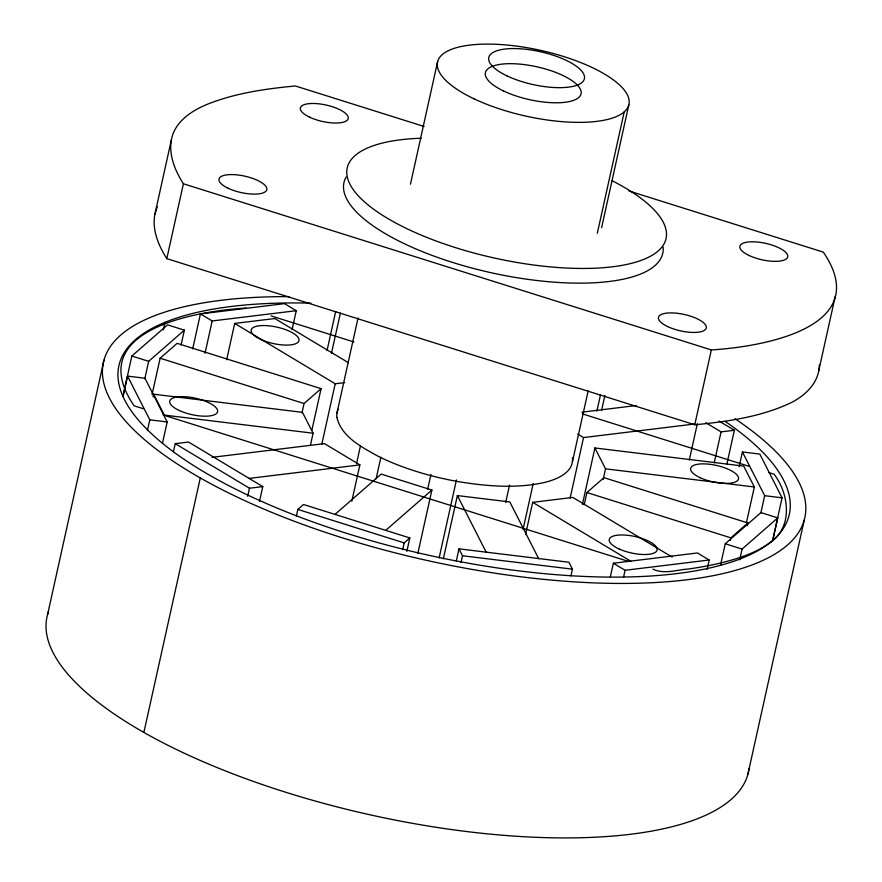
<?xml version="1.0" encoding="UTF-8"?>
<svg xmlns="http://www.w3.org/2000/svg" width="882" height="882" viewBox="0 0 882 882"><rect width="100%" height="100%" fill="white"/><g stroke="black" fill="none" stroke-linecap="round" stroke-linejoin="round"><path stroke-width="1.32" d="M819.323 364.828C819.323 383.968 802.973 397.859 786.634 404.739C757.682 417.407 725.952 421.75 694.751 424.782L166.808 258.624C158.573 245.681 151.991 230.191 154.813 214.569L171.406 139.72C174.934 120.955 192.838 109.93 209.299 103.492C236.773 92.886 266.21 88.729 295.371 85.973L424.077 126.479M171.406 139.72C168.583 155.342 175.165 170.843 183.401 183.776L711.344 349.933C762.125 346.869 874.9 327.685 823.325 252.131L628.954 190.964M47.551 614.688L103.966 360.209M122.907 396.393L131.848 356.03L167.547 324.852L184.371 330.155L181.086 344.95M123.072 396.283L127.548 376.107L144.946 378.224L167.194 421.96L162.42 443.481M166.808 258.624L183.401 183.776M144.791 378.819L148.672 361.322L184.371 330.155M163.313 329.923L164.989 322.316M152.068 394.541L160.127 358.224L177.15 343.352L321.092 388.642L311.842 430.339M153.071 396.911L153.666 394.221L302.471 412.346L313.088 433.216L310.409 445.322M147.415 430.603L149.797 419.843L127.548 376.107M192.684 348.897L200.435 313.915L284.511 303.64L296.264 310.696L292.085 329.526M173.445 451.738L175.242 443.668L188.539 442.036L262.781 486.61L259.495 501.406M205.021 353.252L212.187 320.96L296.264 310.696M143.876 732.424L200.291 477.945M226.663 359.746L234.711 323.429L274.831 318.534L348.445 362.723M247.688 496.301L249.474 488.231L262.781 486.61M301.975 412.941L304.058 403.526L321.092 388.642M327.046 350.507L335.689 311.489M331.456 353.384L340.408 313.022M296.352 516.157L297.84 509.421L303.485 504.493L409.821 537.954L406.834 551.404M321.787 444.285L335.204 383.758L344.564 382.623M336.946 413.151L358.048 317.994M410.461 184.173L437.659 61.453M356.537 463.59L360.407 446.105M351.83 501.197L359.878 464.891L324.455 443.624L212 457.35M376.118 478.75L380.881 457.24M402.677 549.618L404.165 542.893L409.821 537.954M427.671 489.179L430.956 474.384M417.881 553.257L431.893 490.05L381.156 474.086L334.895 514.493M439.137 557.909L456.435 479.907M443.359 558.78L457.372 495.574L509.829 501.957L538.715 558.736M456.303 560.963L458.982 548.847L568.912 562.242L572.429 569.166L570.941 575.891M461.01 562.495L462.499 555.77L458.982 548.847M505.673 502.597L509.553 485.111M523.081 529.277L533.213 483.545M525.529 534.602L532.684 502.332L572.804 497.426L672.128 557.06M597.312 233.256L624.224 111.871M601.59 227.732L628.789 105.013M572.396 461.97L588.151 390.935M570.125 498.087L583.542 437.571L694.641 423.999M596.882 411.144L600.455 394.993M601.634 410.24L604.909 395.445M582.396 504.46L594.909 447.979L743.724 466.104L754.342 486.974L746.591 521.935M584.237 504.647L586.916 492.542L603.949 477.669L747.881 522.971L747.286 525.661M603.145 479.599L605.526 468.838L594.909 447.979M610.377 576.685L613.354 563.234L697.43 552.959L709.172 560.015L707.088 569.43M623.607 577.004L625.106 570.279L709.172 560.015M694.751 424.782L711.344 349.933M689.305 459.985L697.353 423.669M714.211 462.83L721.068 431.882L734.375 430.262L726.922 463.899M739.138 466.765L742.423 451.97L759.81 454.087L782.069 497.812L772.522 540.875M720.473 565.296L725.247 543.775L760.946 512.596L777.759 517.888L772.698 540.765M730.252 540.534L730.847 537.844L747.881 522.971M739.689 559.827L742.071 549.067L777.759 517.888M760.791 513.192L764.672 495.695L742.423 451.97M818.683 371.035L835.276 296.187M747.881 774.319L804.296 519.851M154.813 214.569L157.283 206.675M385.632 530.457L431.893 490.05M581.999 412.17L636.187 405.544M248.779 478.452L359.878 464.891M246.144 308.05C195.352 311.103 82.5 330.276 134.163 405.852L143.358 408.752M313.088 433.216L164.284 415.091L153.666 394.221M605.526 468.838L754.342 486.974M149.797 419.843L167.194 421.96M764.672 495.695L782.069 497.812M462.499 555.77L572.429 569.166M271.094 315.899L353.836 341.94M582.341 413.856L749.138 466.358M768.839 472.554L774.087 474.207C789.489 494.482 793.271 528.296 768.85 543.488C754.573 553.499 737.639 558.736 720.903 562.948C710.253 565.483 699.481 567.424 688.655 568.989C676.759 569.717 664.278 574.634 652.923 569.122M160.127 358.224L304.058 403.526M586.916 492.542L730.847 537.844M131.848 356.03L148.672 361.322M725.247 543.775L742.071 549.067M163.06 414.948L627.973 561.261M297.84 509.421L404.165 542.893M719.062 421.067L734.375 430.262M705.754 422.687L721.068 431.882M577.644 434.021L583.542 437.571M234.711 323.429L335.204 383.758M532.684 502.332L630.839 561.261M200.435 313.915L212.187 320.96M613.354 563.234L625.106 570.279M175.242 443.668L249.474 488.231M457.372 495.574L486.269 552.352M336.88 417.407C341.51 436.899 361.653 447.031 377.728 456.06A116.468 40.021 12.5 0 0 459.72 481.87C487.503 486.302 516.279 488.639 544.007 482.586A127.879 43.946 12.5 0 0 572.451 457.725M725.037 421.342A343.363 118.001 12.5 0 1 635.261 576.762A343.363 118.001 12.5 0 1 159.807 441.066A343.363 118.001 12.5 0 1 310.916 303.154M749.05 768.487A359.195 123.436 12.5 0 1 368.775 814.527A359.195 123.436 12.5 0 1 48.532 611.579M734.904 418.685A359.195 123.436 12.5 0 1 650.861 582.77A359.195 123.436 12.5 0 1 152.674 446.369A359.195 123.436 12.5 0 1 289.075 296.617M663.132 247.114A163.269 56.106 12.5 0 1 491.55 272.814A163.269 56.106 12.5 0 1 346.108 177.073M612.229 180.777A163.269 56.106 12.5 0 1 616.044 266.32A163.269 56.106 12.5 0 1 380.197 213.775A163.269 56.106 12.5 0 1 421.221 138.231M336.891 417.407A127.879 43.946 12.5 0 1 338.126 409.248M474.042 98.817A98.034 33.692 12.5 0 0 628.26 106.535A98.034 33.692 12.5 0 0 497.382 44.354A98.034 33.692 12.5 0 0 474.042 98.817M503.655 91.022A48.984 16.835 12.5 0 0 580.709 94.881A48.984 16.835 12.5 0 0 515.32 63.802A48.984 16.835 12.5 0 0 503.655 91.022M507.007 75.896A48.984 16.835 12.5 0 0 584.06 79.755A48.984 16.835 12.5 0 0 518.671 48.686A48.984 16.835 12.5 0 0 507.007 75.896M309.527 117.141A24.487 8.412 12.5 0 0 348.059 119.07A24.487 8.412 12.5 0 0 315.359 103.536A24.487 8.412 12.5 0 0 309.527 117.141M228.129 188.241A24.487 8.412 12.5 0 0 266.651 190.17A24.487 8.412 12.5 0 0 233.962 174.636A24.487 8.412 12.5 0 0 228.129 188.241M749.016 255.46A24.487 8.412 12.5 0 0 787.549 257.39A24.487 8.412 12.5 0 0 754.849 241.855A24.487 8.412 12.5 0 0 749.016 255.46M667.619 326.56A24.487 8.412 12.5 0 0 706.151 328.49A24.487 8.412 12.5 0 0 673.451 312.956A24.487 8.412 12.5 0 0 667.619 326.56M179.487 410.593A24.487 8.412 12.5 0 0 217.512 411.993A24.487 8.412 12.5 0 0 184.04 396.68A24.487 8.412 12.5 0 0 179.487 410.593M618.988 548.913A24.487 8.412 12.5 0 0 657.013 550.313A24.487 8.412 12.5 0 0 623.53 534.999A24.487 8.412 12.5 0 0 618.988 548.913M700.385 477.812A24.487 8.412 12.5 0 0 738.41 479.213A24.487 8.412 12.5 0 0 704.927 463.899A24.487 8.412 12.5 0 0 700.385 477.812M260.885 339.493A24.487 8.412 12.5 0 0 298.91 340.893A24.487 8.412 12.5 0 0 265.438 325.579A24.487 8.412 12.5 0 0 260.885 339.493"/></g></svg>
